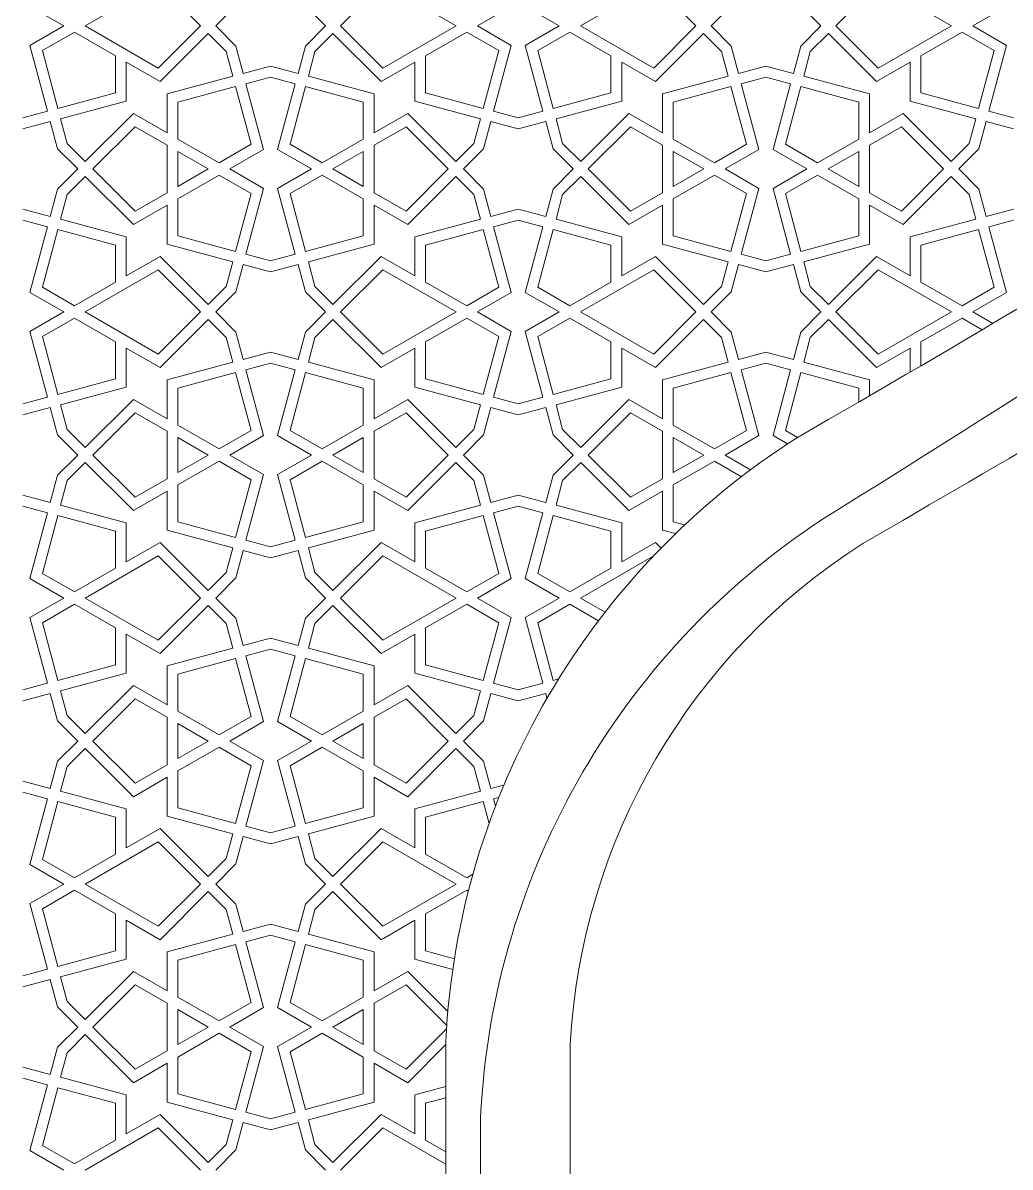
# Model space of a CAD drawing. Header units: metres. Extents: x 7064 to 15770, y 8440 to 11994.
# Drawn here: x 14537.6 to 14696.2, y 11085.3 to 11269.1 of the extents above; entities that cross this region are included whole.
import ezdxf

# ---------------------------------------------------------------- set-up
doc = ezdxf.new("R2010")
doc.units = ezdxf.units.M
doc.layers.add('GÖRÜNÜŞ 015-O4M', color=125, linetype='Continuous', lineweight=15)

msp = doc.modelspace()

# ---------------------------------------------------------------- linework, layer by layer
at = {"layer": 'GÖRÜNÜŞ 015-O4M', "color": 0}
for p, q in [((14559.374, 11275.409), (14547.617, 11268.621)), ((14566.162, 11268.621), (14559.374, 11275.409)), ((14588.648, 11268.621), (14595.436, 11275.409)), ((14595.436, 11275.409), (14607.193, 11268.621)), ((14638.95, 11275.409), (14627.193, 11268.621)), ((14645.737, 11268.621), (14638.95, 11275.409)), ((14668.224, 11268.621), (14675.012, 11275.409)), ((14675.012, 11275.409), (14686.769, 11268.621)), ((14538.752, 11271.754), (14544.177, 11268.621)), ((14571.819, 11271.846), (14568.594, 11268.621)), ((14582.991, 11271.846), (14586.216, 11268.621)), ((14616.059, 11271.754), (14610.633, 11268.621)), ((14618.327, 11271.754), (14623.753, 11268.621)), ((14651.395, 11271.846), (14648.17, 11268.621)), ((14662.567, 11271.846), (14665.792, 11268.621)), ((14695.634, 11271.754), (14690.209, 11268.621)), ((14538.752, 11265.489), (14544.177, 11268.621)), ((14559.374, 11261.834), (14547.617, 11268.621)), ((14566.162, 11268.621), (14559.374, 11261.834)), ((14571.819, 11265.396), (14568.594, 11268.621)), ((14582.991, 11265.396), (14586.216, 11268.621)), ((14588.648, 11268.621), (14595.436, 11261.834)), ((14595.436, 11261.834), (14607.193, 11268.621)), ((14616.059, 11265.489), (14610.633, 11268.621)), ((14618.327, 11265.489), (14623.753, 11268.621)), ((14638.95, 11261.834), (14627.193, 11268.621)), ((14645.737, 11268.621), (14638.95, 11261.834)), ((14651.395, 11265.396), (14648.17, 11268.621)), ((14662.567, 11265.396), (14665.792, 11268.621)), ((14668.224, 11268.621), (14675.012, 11261.834)), ((14675.012, 11261.834), (14686.769, 11268.621)), ((14695.634, 11265.489), (14690.209, 11268.621)), ((14540.755, 11264.659), (14545.897, 11267.628)), ((14552.511, 11263.81), (14545.897, 11267.628)), ((14567.378, 11267.405), (14559.657, 11259.684)), ((14570.277, 11264.506), (14567.378, 11267.405)), ((14584.533, 11264.506), (14587.432, 11267.405)), ((14587.432, 11267.405), (14595.153, 11259.684)), ((14602.299, 11263.81), (14608.913, 11267.628)), ((14614.056, 11264.659), (14608.913, 11267.628)), ((14620.33, 11264.659), (14625.473, 11267.628)), ((14632.087, 11263.81), (14625.473, 11267.628)), ((14646.954, 11267.405), (14639.233, 11259.684)), ((14649.853, 11264.506), (14646.954, 11267.405)), ((14664.109, 11264.506), (14667.008, 11267.405)), ((14667.008, 11267.405), (14674.729, 11259.684)), ((14681.875, 11263.81), (14688.489, 11267.628)), ((14693.631, 11264.659), (14688.489, 11267.628)), ((14541.578, 11254.942), (14538.752, 11265.489)), ((14571.819, 11265.396), (14573, 11260.991)), ((14582.991, 11265.396), (14581.811, 11260.991)), ((14613.233, 11254.942), (14616.059, 11265.489)), ((14621.153, 11254.942), (14618.327, 11265.489)), ((14651.395, 11265.396), (14652.575, 11260.991)), ((14662.567, 11265.396), (14661.386, 11260.991)), ((14692.808, 11254.942), (14695.634, 11265.489)), ((14543.239, 11255.387), (14540.755, 11264.659)), ((14552.511, 11257.871), (14552.511, 11263.81)), ((14570.277, 11264.506), (14571.338, 11260.546)), ((14584.533, 11264.506), (14583.472, 11260.546)), ((14602.299, 11257.871), (14602.299, 11263.81)), ((14611.571, 11255.387), (14614.056, 11264.659)), ((14622.815, 11255.387), (14620.33, 11264.659)), ((14632.087, 11257.871), (14632.087, 11263.81)), ((14649.853, 11264.506), (14650.914, 11260.546)), ((14664.109, 11264.506), (14663.048, 11260.546)), ((14681.875, 11257.871), (14681.875, 11263.81)), ((14691.147, 11255.387), (14693.631, 11264.659)), ((14559.657, 11259.684), (14554.231, 11262.817)), ((14554.231, 11256.552), (14554.231, 11262.817)), ((14577.405, 11262.171), (14573, 11260.991)), ((14577.405, 11262.171), (14581.811, 11260.991)), ((14595.153, 11259.684), (14600.579, 11262.817)), ((14600.579, 11256.552), (14600.579, 11262.817)), ((14639.233, 11259.684), (14633.807, 11262.817)), ((14633.807, 11256.552), (14633.807, 11262.817)), ((14656.981, 11262.171), (14652.575, 11260.991)), ((14656.981, 11262.171), (14661.386, 11260.991)), ((14674.729, 11259.684), (14680.155, 11262.817)), ((14680.155, 11256.552), (14680.155, 11262.817)), ((14571.338, 11260.546), (14560.791, 11257.72)), ((14577.405, 11260.391), (14573.445, 11259.33)), ((14573.445, 11259.33), (14576.271, 11248.782)), ((14577.405, 11260.391), (14581.365, 11259.33)), ((14581.365, 11259.33), (14578.539, 11248.782)), ((14583.472, 11260.546), (14594.019, 11257.72)), ((14650.914, 11260.546), (14640.367, 11257.72)), ((14656.981, 11260.391), (14653.02, 11259.33)), ((14653.02, 11259.33), (14655.847, 11248.782)), ((14656.981, 11260.391), (14660.941, 11259.33)), ((14660.941, 11259.33), (14658.115, 11248.782)), ((14663.048, 11260.546), (14673.595, 11257.72)), ((14543.239, 11255.387), (14552.511, 11257.871)), ((14560.791, 11257.72), (14560.791, 11251.455)), ((14571.783, 11258.884), (14562.511, 11256.4)), ((14571.783, 11258.884), (14574.268, 11249.612)), ((14583.027, 11258.884), (14580.542, 11249.612)), ((14583.027, 11258.884), (14592.299, 11256.4)), ((14594.019, 11257.72), (14594.019, 11251.455)), ((14611.571, 11255.387), (14602.299, 11257.871)), ((14622.815, 11255.387), (14632.087, 11257.871)), ((14640.367, 11257.72), (14640.367, 11251.455)), ((14651.359, 11258.884), (14642.087, 11256.4)), ((14651.359, 11258.884), (14653.844, 11249.612)), ((14662.602, 11258.884), (14660.118, 11249.612)), ((14662.602, 11258.884), (14671.875, 11256.4)), ((14673.595, 11257.72), (14673.595, 11251.455)), ((14691.147, 11255.387), (14681.875, 11257.871)), ((14543.684, 11253.725), (14554.231, 11256.552)), ((14562.511, 11256.4), (14562.511, 11250.461)), ((14592.299, 11256.4), (14592.299, 11250.461)), ((14611.126, 11253.725), (14600.579, 11256.552)), ((14623.26, 11253.725), (14633.807, 11256.552)), ((14642.087, 11256.4), (14642.087, 11250.461)), ((14671.875, 11256.4), (14671.875, 11250.461)), ((14690.702, 11253.725), (14680.155, 11256.552)), ((14537.617, 11253.881), (14541.578, 11254.942)), ((14547.644, 11246.866), (14555.365, 11254.587)), ((14555.365, 11254.587), (14560.791, 11251.455)), ((14599.445, 11254.587), (14594.019, 11251.455)), ((14607.166, 11246.866), (14599.445, 11254.587)), ((14617.193, 11253.881), (14613.233, 11254.942)), ((14617.193, 11253.881), (14621.153, 11254.942)), ((14627.22, 11246.866), (14634.941, 11254.587)), ((14634.941, 11254.587), (14640.367, 11251.455)), ((14679.02, 11254.587), (14673.595, 11251.455)), ((14686.741, 11246.866), (14679.02, 11254.587)), ((14696.769, 11253.881), (14692.808, 11254.942)), ((14537.617, 11252.1), (14542.023, 11253.28)), ((14543.203, 11248.875), (14542.023, 11253.28)), ((14544.745, 11249.765), (14543.684, 11253.725)), ((14548.861, 11245.65), (14555.648, 11252.438)), ((14555.648, 11252.438), (14560.791, 11249.468)), ((14599.162, 11252.438), (14594.019, 11249.468)), ((14605.95, 11245.65), (14599.162, 11252.438)), ((14610.065, 11249.765), (14611.126, 11253.725)), ((14611.607, 11248.875), (14612.788, 11253.28)), ((14617.193, 11252.1), (14612.788, 11253.28)), ((14617.193, 11252.1), (14621.598, 11253.28)), ((14622.779, 11248.875), (14621.598, 11253.28)), ((14624.321, 11249.765), (14623.26, 11253.725)), ((14628.436, 11245.65), (14635.224, 11252.438)), ((14635.224, 11252.438), (14640.367, 11249.468)), ((14678.737, 11252.438), (14673.595, 11249.468)), ((14685.525, 11245.65), (14678.737, 11252.438)), ((14689.641, 11249.765), (14690.702, 11253.725)), ((14691.183, 11248.875), (14692.363, 11253.28)), ((14696.769, 11252.1), (14692.363, 11253.28)), ((14562.511, 11250.461), (14569.125, 11246.643)), ((14592.299, 11250.461), (14585.685, 11246.643)), ((14642.087, 11250.461), (14648.701, 11246.643)), ((14671.875, 11250.461), (14665.261, 11246.643)), ((14543.203, 11248.875), (14546.428, 11245.65)), ((14544.745, 11249.765), (14547.644, 11246.866)), ((14560.791, 11241.831), (14560.791, 11249.468)), ((14562.511, 11248.475), (14567.405, 11245.65)), ((14562.511, 11242.824), (14562.511, 11248.475)), ((14569.125, 11246.643), (14574.268, 11249.612)), ((14570.845, 11245.65), (14576.271, 11248.782)), ((14583.965, 11245.65), (14578.539, 11248.782)), ((14585.685, 11246.643), (14580.542, 11249.612)), ((14592.299, 11248.475), (14587.405, 11245.65)), ((14592.299, 11242.824), (14592.299, 11248.475)), ((14594.019, 11241.831), (14594.019, 11249.468)), ((14610.065, 11249.765), (14607.166, 11246.866)), ((14611.607, 11248.875), (14608.382, 11245.65)), ((14622.779, 11248.875), (14626.004, 11245.65)), ((14624.321, 11249.765), (14627.22, 11246.866)), ((14640.367, 11241.831), (14640.367, 11249.468)), ((14642.087, 11248.475), (14646.981, 11245.65)), ((14642.087, 11242.824), (14642.087, 11248.475)), ((14648.701, 11246.643), (14653.844, 11249.612)), ((14650.421, 11245.65), (14655.847, 11248.782)), ((14663.541, 11245.65), (14658.115, 11248.782)), ((14665.261, 11246.643), (14660.118, 11249.612)), ((14671.875, 11248.475), (14666.981, 11245.65)), ((14671.875, 11242.824), (14671.875, 11248.475)), ((14673.595, 11241.831), (14673.595, 11249.468)), ((14689.641, 11249.765), (14686.741, 11246.866)), ((14691.183, 11248.875), (14687.958, 11245.65)), ((14543.203, 11242.425), (14546.428, 11245.65)), ((14548.861, 11245.65), (14555.648, 11238.862)), ((14562.511, 11242.824), (14567.405, 11245.65)), ((14562.511, 11240.838), (14569.125, 11244.657)), ((14569.125, 11244.657), (14574.268, 11241.688)), ((14570.845, 11245.65), (14576.271, 11242.517)), ((14583.965, 11245.65), (14578.539, 11242.517)), ((14585.685, 11244.657), (14580.542, 11241.688)), ((14592.299, 11240.838), (14585.685, 11244.657)), ((14592.299, 11242.824), (14587.405, 11245.65)), ((14605.95, 11245.65), (14599.162, 11238.862)), ((14611.607, 11242.425), (14608.382, 11245.65)), ((14622.779, 11242.425), (14626.004, 11245.65)), ((14628.436, 11245.65), (14635.224, 11238.862)), ((14642.087, 11242.824), (14646.981, 11245.65)), ((14642.087, 11240.838), (14648.701, 11244.657)), ((14648.701, 11244.657), (14653.844, 11241.688)), ((14650.421, 11245.65), (14655.847, 11242.517)), ((14663.541, 11245.65), (14658.115, 11242.517)), ((14665.261, 11244.657), (14660.118, 11241.688)), ((14671.875, 11240.838), (14665.261, 11244.657)), ((14671.875, 11242.824), (14666.981, 11245.65)), ((14685.525, 11245.65), (14678.737, 11238.862)), ((14691.183, 11242.425), (14687.958, 11245.65)), ((14544.745, 11241.535), (14547.644, 11244.434)), ((14547.644, 11244.434), (14555.365, 11236.713)), ((14607.166, 11244.434), (14599.445, 11236.713)), ((14610.065, 11241.535), (14607.166, 11244.434)), ((14624.321, 11241.535), (14627.22, 11244.434)), ((14627.22, 11244.434), (14634.941, 11236.713)), ((14686.741, 11244.434), (14679.02, 11236.713)), ((14689.641, 11241.535), (14686.741, 11244.434)), ((14543.203, 11242.425), (14542.023, 11238.019)), ((14544.745, 11241.535), (14543.684, 11237.574)), ((14555.648, 11238.862), (14560.791, 11241.831)), ((14571.783, 11232.415), (14574.268, 11241.688)), ((14573.445, 11231.97), (14576.271, 11242.517)), ((14581.365, 11231.97), (14578.539, 11242.517)), ((14583.027, 11232.415), (14580.542, 11241.688)), ((14599.162, 11238.862), (14594.019, 11241.831)), ((14610.065, 11241.535), (14611.126, 11237.574)), ((14611.607, 11242.425), (14612.788, 11238.019)), ((14622.779, 11242.425), (14621.598, 11238.019)), ((14624.321, 11241.535), (14623.26, 11237.574)), ((14635.224, 11238.862), (14640.367, 11241.831)), ((14651.359, 11232.415), (14653.844, 11241.688)), ((14653.02, 11231.97), (14655.847, 11242.517)), ((14660.941, 11231.97), (14658.115, 11242.517)), ((14662.602, 11232.415), (14660.118, 11241.688)), ((14678.737, 11238.862), (14673.595, 11241.831)), ((14689.641, 11241.535), (14690.702, 11237.574)), ((14691.183, 11242.425), (14692.363, 11238.019)), ((14537.617, 11239.2), (14542.023, 11238.019)), ((14555.365, 11236.713), (14560.791, 11239.845)), ((14560.791, 11233.58), (14560.791, 11239.845)), ((14562.511, 11234.9), (14562.511, 11240.838)), ((14592.299, 11234.9), (14592.299, 11240.838)), ((14594.019, 11233.58), (14594.019, 11239.845)), ((14599.445, 11236.713), (14594.019, 11239.845)), ((14617.193, 11239.2), (14612.788, 11238.019)), ((14617.193, 11239.2), (14621.598, 11238.019)), ((14634.941, 11236.713), (14640.367, 11239.845)), ((14640.367, 11233.58), (14640.367, 11239.845)), ((14642.087, 11234.9), (14642.087, 11240.838)), ((14671.875, 11234.9), (14671.875, 11240.838)), ((14673.595, 11233.58), (14673.595, 11239.845)), ((14679.02, 11236.713), (14673.595, 11239.845)), ((14696.769, 11239.2), (14692.363, 11238.019)), ((14537.617, 11237.419), (14541.578, 11236.358)), ((14543.684, 11237.574), (14554.231, 11234.748)), ((14611.126, 11237.574), (14600.579, 11234.748)), ((14617.193, 11237.419), (14613.233, 11236.358)), ((14617.193, 11237.419), (14621.153, 11236.358)), ((14623.26, 11237.574), (14633.807, 11234.748)), ((14690.702, 11237.574), (14680.155, 11234.748)), ((14696.769, 11237.419), (14692.808, 11236.358)), ((14541.578, 11236.358), (14538.752, 11225.811)), ((14543.239, 11235.913), (14540.755, 11226.641)), ((14543.239, 11235.913), (14552.511, 11233.428)), ((14611.571, 11235.913), (14602.299, 11233.428)), ((14611.571, 11235.913), (14614.056, 11226.641)), ((14613.233, 11236.358), (14616.059, 11225.811)), ((14621.153, 11236.358), (14618.327, 11225.811)), ((14622.815, 11235.913), (14620.33, 11226.641)), ((14622.815, 11235.913), (14632.087, 11233.428)), ((14691.147, 11235.913), (14681.875, 11233.428)), ((14691.147, 11235.913), (14693.631, 11226.641)), ((14692.808, 11236.358), (14695.634, 11225.811)), ((14554.231, 11234.748), (14554.231, 11228.483)), ((14571.338, 11230.754), (14560.791, 11233.58)), ((14571.783, 11232.415), (14562.511, 11234.9)), ((14583.027, 11232.415), (14592.299, 11234.9)), ((14583.472, 11230.754), (14594.019, 11233.58)), ((14600.579, 11234.748), (14600.579, 11228.483)), ((14633.807, 11234.748), (14633.807, 11228.483)), ((14650.914, 11230.754), (14640.367, 11233.58)), ((14651.359, 11232.415), (14642.087, 11234.9)), ((14662.602, 11232.415), (14671.875, 11234.9)), ((14663.048, 11230.754), (14673.595, 11233.58)), ((14680.155, 11234.748), (14680.155, 11228.483)), ((14552.511, 11233.428), (14552.511, 11227.49)), ((14577.405, 11230.909), (14573.445, 11231.97)), ((14577.405, 11230.909), (14581.365, 11231.97)), ((14602.299, 11233.428), (14602.299, 11227.49)), ((14632.087, 11233.428), (14632.087, 11227.49)), ((14656.981, 11230.909), (14653.02, 11231.97)), ((14656.981, 11230.909), (14660.941, 11231.97)), ((14681.875, 11233.428), (14681.875, 11227.49)), ((14559.657, 11231.616), (14554.231, 11228.483)), ((14567.378, 11223.895), (14559.657, 11231.616)), ((14570.277, 11226.794), (14571.338, 11230.754)), ((14571.819, 11225.903), (14573, 11230.309)), ((14577.405, 11229.128), (14573, 11230.309)), ((14577.405, 11229.128), (14581.811, 11230.309)), ((14582.991, 11225.903), (14581.811, 11230.309)), ((14584.533, 11226.794), (14583.472, 11230.754)), ((14587.432, 11223.895), (14595.153, 11231.616)), ((14595.153, 11231.616), (14600.579, 11228.483)), ((14639.233, 11231.616), (14633.807, 11228.483)), ((14646.954, 11223.895), (14639.233, 11231.616)), ((14649.853, 11226.794), (14650.914, 11230.754)), ((14651.395, 11225.903), (14652.575, 11230.309)), ((14656.981, 11229.128), (14652.575, 11230.309)), ((14656.981, 11229.128), (14661.386, 11230.309)), ((14662.567, 11225.903), (14661.386, 11230.309)), ((14664.109, 11226.794), (14663.048, 11230.754)), ((14667.008, 11223.895), (14674.729, 11231.616)), ((14674.729, 11231.616), (14680.155, 11228.483)), ((14559.374, 11229.466), (14547.617, 11222.678)), ((14566.162, 11222.678), (14559.374, 11229.466)), ((14588.648, 11222.678), (14595.436, 11229.466)), ((14595.436, 11229.466), (14607.193, 11222.678)), ((14638.95, 11229.466), (14627.193, 11222.678)), ((14645.737, 11222.678), (14638.95, 11229.466)), ((14668.224, 11222.678), (14675.012, 11229.466)), ((14675.012, 11229.466), (14686.769, 11222.678)), ((14540.755, 11226.641), (14545.897, 11223.671)), ((14552.511, 11227.49), (14545.897, 11223.671)), ((14570.277, 11226.794), (14567.378, 11223.895)), ((14584.533, 11226.794), (14587.432, 11223.895)), ((14602.299, 11227.49), (14608.913, 11223.671)), ((14614.056, 11226.641), (14608.913, 11223.671)), ((14620.33, 11226.641), (14625.473, 11223.671)), ((14632.087, 11227.49), (14625.473, 11223.671)), ((14649.853, 11226.794), (14646.954, 11223.895)), ((14664.109, 11226.794), (14667.008, 11223.895)), ((14681.875, 11227.49), (14688.489, 11223.671)), ((14693.631, 11226.641), (14688.489, 11223.671)), ((14538.752, 11225.811), (14544.177, 11222.678)), ((14571.819, 11225.903), (14568.594, 11222.678)), ((14582.991, 11225.903), (14586.216, 11222.678)), ((14616.059, 11225.811), (14610.633, 11222.678)), ((14618.327, 11225.811), (14623.753, 11222.678)), ((14651.395, 11225.903), (14648.17, 11222.678)), ((14662.567, 11225.903), (14665.792, 11222.678)), ((14695.634, 11225.811), (14690.209, 11222.678)), ((14538.752, 11219.546), (14544.177, 11222.678)), ((14559.374, 11215.891), (14547.617, 11222.678)), ((14566.162, 11222.678), (14559.374, 11215.891)), ((14571.819, 11219.453), (14568.594, 11222.678)), ((14582.991, 11219.453), (14586.216, 11222.678)), ((14588.648, 11222.678), (14595.436, 11215.891)), ((14595.436, 11215.891), (14607.193, 11222.678)), ((14616.059, 11219.546), (14610.633, 11222.678)), ((14618.327, 11219.546), (14623.753, 11222.678)), ((14638.95, 11215.891), (14627.193, 11222.678)), ((14645.737, 11222.678), (14638.95, 11215.891)), ((14651.395, 11219.453), (14648.17, 11222.678)), ((14662.567, 11219.453), (14665.792, 11222.678)), ((14668.224, 11222.678), (14675.012, 11215.891)), ((14675.012, 11215.891), (14686.769, 11222.678)), ((14693.412, 11220.829), (14690.209, 11222.678)), ((14540.755, 11218.716), (14545.897, 11221.685)), ((14552.511, 11217.867), (14545.897, 11221.685)), ((14567.378, 11221.462), (14559.657, 11213.741)), ((14570.277, 11218.563), (14567.378, 11221.462)), ((14584.533, 11218.563), (14587.432, 11221.462)), ((14587.432, 11221.462), (14595.153, 11213.741)), ((14602.299, 11217.867), (14608.913, 11221.685)), ((14614.056, 11218.716), (14608.913, 11221.685)), ((14620.33, 11218.716), (14625.473, 11221.685)), ((14632.087, 11217.867), (14625.473, 11221.685)), ((14646.954, 11221.462), (14639.233, 11213.741)), ((14649.853, 11218.563), (14646.954, 11221.462)), ((14664.109, 11218.563), (14667.008, 11221.462)), ((14667.008, 11221.462), (14674.729, 11213.741)), ((14681.875, 11217.867), (14688.489, 11221.685)), ((14691.711, 11219.825), (14688.489, 11221.685)), ((14541.578, 11208.999), (14538.752, 11219.546)), ((14571.819, 11219.453), (14573, 11215.048)), ((14582.991, 11219.453), (14581.811, 11215.048)), ((14613.233, 11208.999), (14616.059, 11219.546)), ((14621.153, 11208.999), (14618.327, 11219.546)), ((14651.395, 11219.453), (14652.575, 11215.048)), ((14662.567, 11219.453), (14661.386, 11215.048)), ((14543.239, 11209.444), (14540.755, 11218.716)), ((14552.511, 11211.928), (14552.511, 11217.867)), ((14570.277, 11218.563), (14571.338, 11214.603)), ((14584.533, 11218.563), (14583.472, 11214.603)), ((14602.299, 11211.928), (14602.299, 11217.867)), ((14611.571, 11209.444), (14614.056, 11218.716)), ((14622.815, 11209.444), (14620.33, 11218.716)), ((14632.087, 11211.928), (14632.087, 11217.867)), ((14649.853, 11218.563), (14650.914, 11214.603)), ((14664.109, 11218.563), (14663.048, 11214.603)), ((14681.875, 11214.046), (14681.875, 11217.867)), ((14559.657, 11213.741), (14554.231, 11216.874)), ((14554.231, 11210.609), (14554.231, 11216.874)), ((14577.405, 11216.228), (14573, 11215.048)), ((14577.405, 11216.228), (14581.811, 11215.048)), ((14595.153, 11213.741), (14600.579, 11216.874)), ((14600.579, 11210.609), (14600.579, 11216.874)), ((14639.233, 11213.741), (14633.807, 11216.874)), ((14633.807, 11210.609), (14633.807, 11216.874)), ((14656.981, 11216.228), (14652.575, 11215.048)), ((14656.981, 11216.228), (14661.386, 11215.048)), ((14674.729, 11213.741), (14680.155, 11216.874)), ((14680.155, 11213.04), (14680.155, 11216.874)), ((14571.338, 11214.603), (14560.791, 11211.777)), ((14577.405, 11214.448), (14573.445, 11213.387)), ((14573.445, 11213.387), (14576.271, 11202.839)), ((14577.405, 11214.448), (14581.365, 11213.387)), ((14581.365, 11213.387), (14578.539, 11202.839)), ((14583.472, 11214.603), (14594.019, 11211.777)), ((14650.914, 11214.603), (14640.367, 11211.777)), ((14656.981, 11214.448), (14653.02, 11213.387)), ((14653.02, 11213.387), (14655.847, 11202.839)), ((14656.981, 11214.448), (14660.941, 11213.387)), ((14660.941, 11213.387), (14658.115, 11202.839)), ((14663.048, 11214.603), (14673.595, 11211.777)), ((14543.239, 11209.444), (14552.511, 11211.928)), ((14560.791, 11211.777), (14560.791, 11205.512)), ((14571.783, 11212.941), (14562.511, 11210.457)), ((14571.783, 11212.941), (14574.268, 11203.669)), ((14583.027, 11212.941), (14580.542, 11203.669)), ((14583.027, 11212.941), (14592.299, 11210.457)), ((14594.019, 11211.777), (14594.019, 11205.512)), ((14611.571, 11209.444), (14602.299, 11211.928)), ((14622.815, 11209.444), (14632.087, 11211.928)), ((14640.367, 11211.777), (14640.367, 11205.512)), ((14651.359, 11212.941), (14642.087, 11210.457)), ((14651.359, 11212.941), (14653.844, 11203.669)), ((14662.602, 11212.941), (14660.118, 11203.669)), ((14662.602, 11212.941), (14671.875, 11210.457)), ((14673.595, 11211.777), (14673.595, 11209.215)), ((14543.684, 11207.782), (14554.231, 11210.609)), ((14562.511, 11210.457), (14562.511, 11204.519)), ((14592.299, 11210.457), (14592.299, 11204.519)), ((14611.126, 11207.782), (14600.579, 11210.609)), ((14623.26, 11207.782), (14633.807, 11210.609)), ((14642.087, 11210.457), (14642.087, 11204.519)), ((14671.875, 11210.457), (14671.875, 11208.216)), ((14537.617, 11207.938), (14541.578, 11208.999)), ((14547.644, 11200.923), (14555.365, 11208.644)), ((14555.365, 11208.644), (14560.791, 11205.512)), ((14599.445, 11208.644), (14594.019, 11205.512)), ((14607.166, 11200.923), (14599.445, 11208.644)), ((14617.193, 11207.938), (14613.233, 11208.999)), ((14617.193, 11207.938), (14621.153, 11208.999)), ((14627.22, 11200.923), (14634.941, 11208.644)), ((14634.941, 11208.644), (14640.367, 11205.512)), ((14537.617, 11206.157), (14542.023, 11207.337)), ((14543.203, 11202.932), (14542.023, 11207.337)), ((14544.745, 11203.822), (14543.684, 11207.782)), ((14548.861, 11199.707), (14555.648, 11206.495)), ((14555.648, 11206.495), (14560.791, 11203.525)), ((14599.162, 11206.495), (14594.019, 11203.525)), ((14605.95, 11199.707), (14599.162, 11206.495)), ((14610.065, 11203.822), (14611.126, 11207.782)), ((14611.607, 11202.932), (14612.788, 11207.337)), ((14617.193, 11206.157), (14612.788, 11207.337)), ((14617.193, 11206.157), (14621.598, 11207.337)), ((14622.779, 11202.932), (14621.598, 11207.337)), ((14624.321, 11203.822), (14623.26, 11207.782)), ((14628.436, 11199.707), (14635.224, 11206.495)), ((14635.224, 11206.495), (14640.367, 11203.525)), ((14562.511, 11204.519), (14569.125, 11200.7)), ((14592.299, 11204.519), (14585.685, 11200.7)), ((14642.087, 11204.519), (14648.701, 11200.7)), ((14543.203, 11202.932), (14546.428, 11199.707)), ((14544.745, 11203.822), (14547.644, 11200.923)), ((14560.791, 11195.888), (14560.791, 11203.525)), ((14562.511, 11202.532), (14567.405, 11199.707)), ((14562.511, 11196.881), (14562.511, 11202.532)), ((14569.125, 11200.7), (14574.268, 11203.669)), ((14570.845, 11199.707), (14576.271, 11202.839)), ((14583.965, 11199.707), (14578.539, 11202.839)), ((14585.685, 11200.7), (14580.542, 11203.669)), ((14592.299, 11202.532), (14587.405, 11199.707)), ((14592.299, 11196.881), (14592.299, 11202.532)), ((14594.019, 11195.888), (14594.019, 11203.525)), ((14610.065, 11203.822), (14607.166, 11200.923)), ((14611.607, 11202.932), (14608.382, 11199.707)), ((14622.779, 11202.932), (14626.004, 11199.707)), ((14624.321, 11203.822), (14627.22, 11200.923)), ((14640.367, 11195.888), (14640.367, 11203.525)), ((14642.087, 11202.532), (14646.981, 11199.707)), ((14642.087, 11196.881), (14642.087, 11202.532)), ((14648.701, 11200.7), (14653.844, 11203.669)), ((14650.421, 11199.707), (14655.847, 11202.839)), ((14660.448, 11201.492), (14658.115, 11202.839)), ((14662.073, 11202.54), (14660.118, 11203.669)), ((14543.203, 11196.482), (14546.428, 11199.707)), ((14548.861, 11199.707), (14555.648, 11192.919)), ((14562.511, 11196.881), (14567.405, 11199.707)), ((14562.511, 11194.895), (14569.125, 11198.714)), ((14569.125, 11198.714), (14574.268, 11195.745)), ((14570.845, 11199.707), (14576.271, 11196.574)), ((14583.965, 11199.707), (14578.539, 11196.574)), ((14585.685, 11198.714), (14580.542, 11195.745)), ((14592.299, 11194.895), (14585.685, 11198.714)), ((14592.299, 11196.881), (14587.405, 11199.707)), ((14605.95, 11199.707), (14599.162, 11192.919)), ((14611.607, 11196.482), (14608.382, 11199.707)), ((14622.779, 11196.482), (14626.004, 11199.707)), ((14628.436, 11199.707), (14635.224, 11192.919)), ((14642.087, 11196.881), (14646.981, 11199.707)), ((14642.087, 11194.895), (14648.701, 11198.714)), ((14648.701, 11198.714), (14653.027, 11196.216)), ((14650.421, 11199.707), (14654.516, 11197.343)), ((14544.745, 11195.592), (14547.644, 11198.491)), ((14547.644, 11198.491), (14555.365, 11190.77)), ((14607.166, 11198.491), (14599.445, 11190.77)), ((14610.065, 11195.592), (14607.166, 11198.491)), ((14624.321, 11195.592), (14627.22, 11198.491)), ((14627.22, 11198.491), (14634.941, 11190.77)), ((14543.203, 11196.482), (14542.023, 11192.076)), ((14544.745, 11195.592), (14543.684, 11191.631)), ((14555.648, 11192.919), (14560.791, 11195.888)), ((14571.783, 11186.472), (14574.268, 11195.745)), ((14573.445, 11186.027), (14576.271, 11196.574)), ((14581.365, 11186.027), (14578.539, 11196.574)), ((14583.027, 11186.472), (14580.542, 11195.745)), ((14599.162, 11192.919), (14594.019, 11195.888)), ((14610.065, 11195.592), (14611.126, 11191.631)), ((14611.607, 11196.482), (14612.788, 11192.076)), ((14622.779, 11196.482), (14621.598, 11192.076)), ((14624.321, 11195.592), (14623.26, 11191.631)), ((14635.224, 11192.919), (14640.367, 11195.888)), ((14537.617, 11193.257), (14542.023, 11192.076)), ((14555.365, 11190.77), (14560.791, 11193.902)), ((14560.791, 11187.637), (14560.791, 11193.902)), ((14562.511, 11188.957), (14562.511, 11194.895)), ((14592.299, 11188.957), (14592.299, 11194.895)), ((14594.019, 11187.637), (14594.019, 11193.902)), ((14599.445, 11190.77), (14594.019, 11193.902)), ((14617.193, 11193.257), (14612.788, 11192.076)), ((14617.193, 11193.257), (14621.598, 11192.076)), ((14634.941, 11190.77), (14640.367, 11193.902)), ((14640.367, 11187.637), (14640.367, 11193.902)), ((14642.087, 11188.957), (14642.087, 11194.895)), ((14537.617, 11191.476), (14541.578, 11190.415)), ((14543.684, 11191.631), (14554.231, 11188.805)), ((14611.126, 11191.631), (14600.579, 11188.805)), ((14617.193, 11191.476), (14613.233, 11190.415)), ((14617.193, 11191.476), (14621.153, 11190.415)), ((14623.26, 11191.631), (14633.807, 11188.805)), ((14541.578, 11190.415), (14538.752, 11179.868)), ((14543.239, 11189.97), (14540.755, 11180.698)), ((14543.239, 11189.97), (14552.511, 11187.485)), ((14611.571, 11189.97), (14602.299, 11187.485)), ((14611.571, 11189.97), (14614.056, 11180.698)), ((14613.233, 11190.415), (14616.059, 11179.868)), ((14621.153, 11190.415), (14618.327, 11179.868)), ((14622.815, 11189.97), (14620.33, 11180.698)), ((14622.815, 11189.97), (14632.087, 11187.485)), ((14554.231, 11188.805), (14554.231, 11182.54)), ((14571.338, 11184.811), (14560.791, 11187.637)), ((14571.783, 11186.472), (14562.511, 11188.957)), ((14583.027, 11186.472), (14592.299, 11188.957)), ((14583.472, 11184.811), (14594.019, 11187.637)), ((14600.579, 11188.805), (14600.579, 11182.54)), ((14633.807, 11188.805), (14633.807, 11182.54)), ((14642.454, 11187.078), (14640.367, 11187.637)), ((14643.911, 11188.468), (14642.087, 11188.957)), ((14552.511, 11187.485), (14552.511, 11181.547)), ((14577.405, 11184.966), (14573.445, 11186.027)), ((14577.405, 11184.966), (14581.365, 11186.027)), ((14602.299, 11187.485), (14602.299, 11181.547)), ((14632.087, 11187.485), (14632.087, 11181.547)), ((14559.657, 11185.673), (14554.231, 11182.54)), ((14567.378, 11177.952), (14559.657, 11185.673)), ((14570.277, 11180.851), (14571.338, 11184.811)), ((14571.819, 11179.96), (14573, 11184.366)), ((14577.405, 11183.185), (14573, 11184.366)), ((14577.405, 11183.185), (14581.811, 11184.366)), ((14582.991, 11179.96), (14581.811, 11184.366)), ((14584.533, 11180.851), (14583.472, 11184.811)), ((14587.432, 11177.952), (14595.153, 11185.673)), ((14595.153, 11185.673), (14600.579, 11182.54)), ((14639.233, 11185.673), (14633.807, 11182.54)), ((14640.136, 11184.769), (14639.233, 11185.673)), ((14559.374, 11183.523), (14547.617, 11176.735)), ((14566.162, 11176.735), (14559.374, 11183.523)), ((14588.648, 11176.735), (14595.436, 11183.523)), ((14595.436, 11183.523), (14607.193, 11176.735)), ((14638.95, 11183.523), (14627.193, 11176.735)), ((14540.755, 11180.698), (14545.897, 11177.728)), ((14552.511, 11181.547), (14545.897, 11177.728)), ((14570.277, 11180.851), (14567.378, 11177.952)), ((14584.533, 11180.851), (14587.432, 11177.952)), ((14602.299, 11181.547), (14608.913, 11177.728)), ((14614.056, 11180.698), (14608.913, 11177.728)), ((14620.33, 11180.698), (14625.473, 11177.728)), ((14632.087, 11181.547), (14625.473, 11177.728)), ((14538.752, 11179.868), (14544.177, 11176.735)), ((14571.819, 11179.96), (14568.594, 11176.735)), ((14582.991, 11179.96), (14586.216, 11176.735)), ((14616.059, 11179.868), (14610.633, 11176.735)), ((14618.327, 11179.868), (14623.753, 11176.735)), ((14538.752, 11173.603), (14544.177, 11176.735)), ((14559.374, 11169.948), (14547.617, 11176.735)), ((14566.162, 11176.735), (14559.374, 11169.948)), ((14571.819, 11173.51), (14568.594, 11176.735)), ((14582.991, 11173.51), (14586.216, 11176.735)), ((14588.648, 11176.735), (14595.436, 11169.948)), ((14595.436, 11169.948), (14607.193, 11176.735)), ((14616.059, 11173.603), (14610.633, 11176.735)), ((14618.327, 11173.603), (14623.753, 11176.735)), ((14631.135, 11174.459), (14627.193, 11176.735)), ((14540.755, 11172.773), (14545.897, 11175.742)), ((14552.511, 11171.924), (14545.897, 11175.742)), ((14567.378, 11175.519), (14559.657, 11167.798)), ((14570.277, 11172.62), (14567.378, 11175.519)), ((14584.533, 11172.62), (14587.432, 11175.519)), ((14587.432, 11175.519), (14595.153, 11167.798)), ((14602.299, 11171.924), (14608.913, 11175.742)), ((14614.056, 11172.773), (14608.913, 11175.742)), ((14620.33, 11172.773), (14625.473, 11175.742)), ((14630.079, 11173.083), (14625.473, 11175.742)), ((14541.578, 11163.056), (14538.752, 11173.603)), ((14571.819, 11173.51), (14573, 11169.105)), ((14582.991, 11173.51), (14581.811, 11169.105)), ((14613.233, 11163.056), (14616.059, 11173.603)), ((14621.153, 11163.056), (14618.327, 11173.603)), ((14543.239, 11163.501), (14540.755, 11172.773)), ((14552.511, 11165.985), (14552.511, 11171.924)), ((14570.277, 11172.62), (14571.338, 11168.66)), ((14584.533, 11172.62), (14583.472, 11168.66)), ((14602.299, 11165.985), (14602.299, 11171.924)), ((14611.571, 11163.501), (14614.056, 11172.773)), ((14622.815, 11163.501), (14620.33, 11172.773)), ((14559.657, 11167.798), (14554.231, 11170.931)), ((14554.231, 11164.666), (14554.231, 11170.931)), ((14577.405, 11170.285), (14573, 11169.105)), ((14577.405, 11170.285), (14581.811, 11169.105)), ((14595.153, 11167.798), (14600.579, 11170.931)), ((14600.579, 11164.666), (14600.579, 11170.931)), ((14571.338, 11168.66), (14560.791, 11165.834)), ((14577.405, 11168.505), (14573.445, 11167.444)), ((14573.445, 11167.444), (14576.271, 11156.896)), ((14577.405, 11168.505), (14581.365, 11167.444)), ((14581.365, 11167.444), (14578.539, 11156.896)), ((14583.472, 11168.66), (14594.019, 11165.834)), ((14543.239, 11163.501), (14552.511, 11165.985)), ((14560.791, 11165.834), (14560.791, 11159.569)), ((14571.783, 11166.998), (14562.511, 11164.514)), ((14571.783, 11166.998), (14574.268, 11157.726)), ((14583.027, 11166.998), (14580.542, 11157.726)), ((14583.027, 11166.998), (14592.299, 11164.514)), ((14594.019, 11165.834), (14594.019, 11159.569)), ((14611.571, 11163.501), (14602.299, 11165.985)), ((14543.684, 11161.839), (14554.231, 11164.666)), ((14562.511, 11164.514), (14562.511, 11158.576)), ((14592.299, 11164.514), (14592.299, 11158.576)), ((14611.126, 11161.839), (14600.579, 11164.666)), ((14622.815, 11163.501), (14623.668, 11163.73)), ((14537.617, 11161.995), (14541.578, 11163.056)), ((14547.644, 11154.98), (14555.365, 11162.701)), ((14555.365, 11162.701), (14560.791, 11159.569)), ((14599.445, 11162.701), (14594.019, 11159.569)), ((14607.166, 11154.98), (14599.445, 11162.701)), ((14617.193, 11161.995), (14613.233, 11163.056)), ((14617.193, 11161.995), (14621.153, 11163.056)), ((14537.617, 11160.214), (14542.023, 11161.394)), ((14543.203, 11156.989), (14542.023, 11161.394)), ((14544.745, 11157.879), (14543.684, 11161.839)), ((14548.861, 11153.764), (14555.648, 11160.552)), ((14555.648, 11160.552), (14560.791, 11157.582)), ((14599.162, 11160.552), (14594.019, 11157.582)), ((14605.95, 11153.764), (14599.162, 11160.552)), ((14610.065, 11157.879), (14611.126, 11161.839)), ((14611.607, 11156.989), (14612.788, 11161.394)), ((14617.193, 11160.214), (14612.788, 11161.394)), ((14617.193, 11160.214), (14621.598, 11161.394)), ((14621.806, 11160.62), (14621.598, 11161.394)), ((14562.511, 11158.576), (14569.125, 11154.757)), ((14592.299, 11158.576), (14585.685, 11154.757)), ((14543.203, 11156.989), (14546.428, 11153.764)), ((14544.745, 11157.879), (14547.644, 11154.98)), ((14560.791, 11149.945), (14560.791, 11157.582)), ((14562.511, 11156.589), (14567.405, 11153.764)), ((14562.511, 11150.938), (14562.511, 11156.589)), ((14569.125, 11154.757), (14574.268, 11157.726)), ((14570.845, 11153.764), (14576.271, 11156.896)), ((14583.965, 11153.764), (14578.539, 11156.896)), ((14585.685, 11154.757), (14580.542, 11157.726)), ((14592.299, 11156.589), (14587.405, 11153.764)), ((14592.299, 11150.938), (14592.299, 11156.589)), ((14594.019, 11149.945), (14594.019, 11157.582)), ((14610.065, 11157.879), (14607.166, 11154.98)), ((14611.607, 11156.989), (14608.382, 11153.764)), ((14543.203, 11150.539), (14546.428, 11153.764)), ((14548.861, 11153.764), (14555.648, 11146.976)), ((14562.511, 11150.938), (14567.405, 11153.764)), ((14562.511, 11148.952), (14569.125, 11152.771)), ((14569.125, 11152.771), (14574.268, 11149.802)), ((14570.845, 11153.764), (14576.271, 11150.631)), ((14583.965, 11153.764), (14578.539, 11150.631)), ((14585.685, 11152.771), (14580.542, 11149.802)), ((14592.299, 11148.952), (14585.685, 11152.771)), ((14592.299, 11150.938), (14587.405, 11153.764)), ((14605.95, 11153.764), (14599.162, 11146.976)), ((14611.607, 11150.539), (14608.382, 11153.764)), ((14544.745, 11149.649), (14547.644, 11152.548)), ((14547.644, 11152.548), (14555.365, 11144.827)), ((14607.166, 11152.548), (14599.445, 11144.827)), ((14610.065, 11149.649), (14607.166, 11152.548)), ((14543.203, 11150.539), (14542.023, 11146.133)), ((14544.745, 11149.649), (14543.684, 11145.688)), ((14555.648, 11146.976), (14560.791, 11149.945)), ((14571.783, 11140.529), (14574.268, 11149.802)), ((14573.445, 11140.084), (14576.271, 11150.631)), ((14581.365, 11140.084), (14578.539, 11150.631)), ((14583.027, 11140.529), (14580.542, 11149.802)), ((14599.162, 11146.976), (14594.019, 11149.945)), ((14610.065, 11149.649), (14611.126, 11145.688)), ((14611.607, 11150.539), (14612.788, 11146.133)), ((14537.617, 11147.314), (14542.023, 11146.133)), ((14555.365, 11144.827), (14560.791, 11147.959)), ((14560.791, 11141.694), (14560.791, 11147.959)), ((14562.511, 11143.014), (14562.511, 11148.952)), ((14592.299, 11143.014), (14592.299, 11148.952)), ((14594.019, 11141.694), (14594.019, 11147.959)), ((14599.445, 11144.827), (14594.019, 11147.959)), ((14537.617, 11145.533), (14541.578, 11144.472)), ((14543.684, 11145.688), (14554.231, 11142.862)), ((14611.126, 11145.688), (14600.579, 11142.862)), ((14614.894, 11146.698), (14612.788, 11146.133)), ((14541.578, 11144.472), (14538.752, 11133.925)), ((14543.239, 11144.027), (14540.755, 11134.755)), ((14543.239, 11144.027), (14552.511, 11141.542)), ((14611.571, 11144.027), (14602.299, 11141.542)), ((14611.571, 11144.027), (14612.506, 11140.54)), ((14614.076, 11144.698), (14613.233, 11144.472)), ((14613.233, 11144.472), (14613.539, 11143.328)), ((14554.231, 11142.862), (14554.231, 11136.597)), ((14571.338, 11138.868), (14560.791, 11141.694)), ((14571.783, 11140.529), (14562.511, 11143.014)), ((14583.027, 11140.529), (14592.299, 11143.014)), ((14583.472, 11138.868), (14594.019, 11141.694)), ((14600.579, 11142.862), (14600.579, 11136.597)), ((14552.511, 11141.542), (14552.511, 11135.604)), ((14577.405, 11139.023), (14573.445, 11140.084)), ((14577.405, 11139.023), (14581.365, 11140.084)), ((14602.299, 11141.542), (14602.299, 11135.604)), ((14559.657, 11139.73), (14554.231, 11136.597)), ((14567.378, 11132.009), (14559.657, 11139.73)), ((14570.277, 11134.908), (14571.338, 11138.868)), ((14571.819, 11134.017), (14573, 11138.423)), ((14577.405, 11137.242), (14573, 11138.423)), ((14577.405, 11137.242), (14581.811, 11138.423)), ((14582.991, 11134.017), (14581.811, 11138.423)), ((14584.533, 11134.908), (14583.472, 11138.868)), ((14587.432, 11132.009), (14595.153, 11139.73)), ((14595.153, 11139.73), (14600.579, 11136.597)), ((14559.374, 11137.58), (14547.617, 11130.792)), ((14566.162, 11130.792), (14559.374, 11137.58)), ((14588.648, 11130.792), (14595.436, 11137.58)), ((14595.436, 11137.58), (14607.193, 11130.792)), ((14540.755, 11134.755), (14545.897, 11131.785)), ((14552.511, 11135.604), (14545.897, 11131.785)), ((14570.277, 11134.908), (14567.378, 11132.009)), ((14584.533, 11134.908), (14587.432, 11132.009)), ((14602.299, 11135.604), (14608.913, 11131.785)), ((14538.752, 11133.925), (14544.177, 11130.792)), ((14571.819, 11134.017), (14568.594, 11130.792)), ((14582.991, 11134.017), (14586.216, 11130.792)), ((14538.752, 11127.66), (14544.177, 11130.792)), ((14559.374, 11124.005), (14547.617, 11130.792)), ((14566.162, 11130.792), (14559.374, 11124.005)), ((14571.819, 11127.567), (14568.594, 11130.792)), ((14582.991, 11127.567), (14586.216, 11130.792)), ((14588.648, 11130.792), (14595.436, 11124.005)), ((14595.436, 11124.005), (14607.193, 11130.792)), ((14609.905, 11132.358), (14608.913, 11131.785)), ((14540.755, 11126.83), (14545.897, 11129.799)), ((14552.511, 11125.981), (14545.897, 11129.799)), ((14567.378, 11129.576), (14559.657, 11121.855)), ((14570.277, 11126.677), (14567.378, 11129.576)), ((14584.533, 11126.677), (14587.432, 11129.576)), ((14587.432, 11129.576), (14595.153, 11121.855)), ((14602.299, 11125.981), (14608.913, 11129.799)), ((14609.181, 11129.645), (14608.913, 11129.799)), ((14541.578, 11117.113), (14538.752, 11127.66)), ((14571.819, 11127.567), (14573, 11123.162)), ((14582.991, 11127.567), (14581.811, 11123.162)), ((14543.239, 11117.558), (14540.755, 11126.83)), ((14552.511, 11120.042), (14552.511, 11125.981)), ((14570.277, 11126.677), (14571.338, 11122.717)), ((14584.533, 11126.677), (14583.472, 11122.717)), ((14602.299, 11120.042), (14602.299, 11125.981)), ((14559.657, 11121.855), (14554.231, 11124.988)), ((14554.231, 11118.723), (14554.231, 11124.988)), ((14577.405, 11124.342), (14573, 11123.162)), ((14577.405, 11124.342), (14581.811, 11123.162)), ((14595.153, 11121.855), (14600.579, 11124.988)), ((14600.579, 11118.723), (14600.579, 11124.988)), ((14571.338, 11122.717), (14560.791, 11119.891)), ((14577.405, 11122.562), (14573.445, 11121.501)), ((14573.445, 11121.501), (14576.271, 11110.953)), ((14577.405, 11122.562), (14581.365, 11121.501)), ((14581.365, 11121.501), (14578.539, 11110.953)), ((14583.472, 11122.717), (14594.019, 11119.891)), ((14543.239, 11117.558), (14552.511, 11120.042)), ((14560.791, 11119.891), (14560.791, 11113.626)), ((14571.783, 11121.055), (14562.511, 11118.571)), ((14571.783, 11121.055), (14574.268, 11111.783)), ((14583.027, 11121.055), (14580.542, 11111.783)), ((14583.027, 11121.055), (14592.299, 11118.571)), ((14594.019, 11119.891), (14594.019, 11113.626)), ((14606.937, 11118.8), (14602.299, 11120.042)), ((14543.684, 11115.897), (14554.231, 11118.723)), ((14562.511, 11118.571), (14562.511, 11112.633)), ((14592.299, 11118.571), (14592.299, 11112.633)), ((14606.676, 11117.089), (14600.579, 11118.723)), ((14537.617, 11116.052), (14541.578, 11117.113)), ((14547.644, 11109.037), (14555.365, 11116.758)), ((14555.365, 11116.758), (14560.791, 11113.626)), ((14599.445, 11116.758), (14594.019, 11113.626)), ((14605.884, 11110.319), (14599.445, 11116.758)), ((14537.617, 11114.271), (14542.023, 11115.451)), ((14543.203, 11111.046), (14542.023, 11115.451)), ((14544.745, 11111.936), (14543.684, 11115.897)), ((14548.861, 11107.821), (14555.648, 11114.609)), ((14555.648, 11114.609), (14560.791, 11111.64)), ((14599.162, 11114.609), (14594.019, 11111.64)), ((14605.705, 11108.066), (14599.162, 11114.609)), ((14562.511, 11112.633), (14569.125, 11108.814)), ((14592.299, 11112.633), (14585.685, 11108.814)), ((14543.203, 11111.046), (14546.428, 11107.821)), ((14544.745, 11111.936), (14547.644, 11109.037)), ((14560.791, 11104.002), (14560.791, 11111.64)), ((14562.511, 11110.646), (14567.405, 11107.821)), ((14562.511, 11104.995), (14562.511, 11110.646)), ((14569.125, 11108.814), (14574.268, 11111.783)), ((14570.845, 11107.821), (14576.271, 11110.953)), ((14583.965, 11107.821), (14578.539, 11110.953)), ((14585.685, 11108.814), (14580.542, 11111.783)), ((14592.299, 11110.646), (14587.405, 11107.821)), ((14592.299, 11104.995), (14592.299, 11110.646)), ((14594.019, 11104.002), (14594.019, 11111.64)), ((14543.203, 11104.596), (14546.428, 11107.821)), ((14548.861, 11107.821), (14555.648, 11101.033)), ((14562.511, 11104.995), (14567.405, 11107.821)), ((14562.511, 11103.009), (14569.125, 11106.828)), ((14569.125, 11106.828), (14574.268, 11103.859)), ((14570.845, 11107.821), (14576.271, 11104.688)), ((14583.965, 11107.821), (14578.539, 11104.688)), ((14585.685, 11106.828), (14580.542, 11103.859)), ((14592.299, 11103.009), (14585.685, 11106.828)), ((14592.299, 11104.995), (14587.405, 11107.821)), ((14605.669, 11107.54), (14599.162, 11101.033)), ((14544.745, 11103.706), (14547.644, 11106.605)), ((14547.644, 11106.605), (14555.365, 11098.884)), ((14605.554, 11104.992), (14599.445, 11098.884)), ((14543.203, 11104.596), (14542.023, 11100.19)), ((14544.745, 11103.706), (14543.684, 11099.745)), ((14555.648, 11101.033), (14560.791, 11104.002)), ((14571.783, 11094.586), (14574.268, 11103.859)), ((14573.445, 11094.141), (14576.271, 11104.688)), ((14581.365, 11094.141), (14578.539, 11104.688)), ((14583.027, 11094.586), (14580.542, 11103.859)), ((14599.162, 11101.033), (14594.019, 11104.002)), ((14537.617, 11101.371), (14542.023, 11100.19)), ((14555.365, 11098.884), (14560.791, 11102.016)), ((14560.791, 11095.751), (14560.791, 11102.016)), ((14562.511, 11097.071), (14562.511, 11103.009)), ((14592.299, 11097.071), (14592.299, 11103.009)), ((14594.019, 11095.751), (14594.019, 11102.016)), ((14599.445, 11098.884), (14594.019, 11102.016)), ((14537.617, 11099.59), (14541.578, 11098.529)), ((14543.684, 11099.745), (14554.231, 11096.919)), ((14541.578, 11098.529), (14538.752, 11087.982)), ((14543.239, 11098.084), (14540.755, 11088.812)), ((14543.239, 11098.084), (14552.511, 11095.599)), ((14605.554, 11098.252), (14600.579, 11096.919)), ((14554.231, 11096.919), (14554.231, 11090.654)), ((14571.338, 11092.925), (14560.791, 11095.751)), ((14571.783, 11094.586), (14562.511, 11097.071)), ((14583.027, 11094.586), (14592.299, 11097.071)), ((14583.472, 11092.925), (14594.019, 11095.751)), ((14600.579, 11096.919), (14600.579, 11090.654)), ((14605.554, 11096.471), (14602.299, 11095.599)), ((14552.511, 11095.599), (14552.511, 11089.661)), ((14577.405, 11093.08), (14573.445, 11094.141)), ((14577.405, 11093.08), (14581.365, 11094.141)), ((14602.299, 11095.599), (14602.299, 11089.661)), ((14559.657, 11093.787), (14554.231, 11090.654)), ((14567.378, 11086.066), (14559.657, 11093.787)), ((14570.277, 11088.965), (14571.338, 11092.925)), ((14571.819, 11088.074), (14573, 11092.48)), ((14577.405, 11091.299), (14573, 11092.48)), ((14577.405, 11091.299), (14581.811, 11092.48)), ((14582.991, 11088.074), (14581.811, 11092.48)), ((14584.533, 11088.965), (14583.472, 11092.925)), ((14587.432, 11086.066), (14595.153, 11093.787)), ((14595.153, 11093.787), (14600.579, 11090.654)), ((14559.374, 11091.637), (14547.617, 11084.849)), ((14566.162, 11084.849), (14559.374, 11091.637)), ((14588.648, 11084.849), (14595.436, 11091.637)), ((14595.436, 11091.637), (14605.554, 11085.796)), ((14540.755, 11088.812), (14545.897, 11085.842)), ((14552.511, 11089.661), (14545.897, 11085.842)), ((14570.277, 11088.965), (14567.378, 11086.066)), ((14584.533, 11088.965), (14587.432, 11086.066)), ((14602.299, 11089.661), (14605.554, 11087.782)), ((14538.752, 11087.982), (14544.177, 11084.849)), ((14571.819, 11088.074), (14568.594, 11084.849)), ((14582.991, 11088.074), (14586.216, 11084.849))]:
    msp.add_line(p, q, dxfattribs=at)
for points in [[(14496.129, 10723.656), (14605.554, 10723.656), (14605.554, 11105.534, -0.2440748), (14662.158, 11202.594, 0.006722), (14740.628, 11249.235, 0.0067199), (14819.072, 11202.609, -0.2438312), (14875.702, 11105.504), (14875.702, 10723.656), (14985.127, 10723.656)], [(14605.554, 10713.656), (14605.554, 11105.534, -0.2440748), (14662.158, 11202.594, 0.006722), (14740.628, 11249.235, 0.0067199), (14819.072, 11202.609, -0.2438312), (14875.702, 11105.504), (14875.702, 10713.656)], [(14625.554, 10713.656), (14625.554, 11105.02, -0.2418335), (14672.518, 11185.481, 0.0057943), (14740.628, 11225.805, 0.0057918), (14808.707, 11185.499, -0.2415711), (14855.702, 11104.986), (14855.702, 10713.656)]]:
    msp.add_lwpolyline(points, format="xyb", dxfattribs=at)
at = {"layer": 'GÖRÜNÜŞ 015-O4M', "color": 1}
msp.add_lwpolyline([(14611.129, 10713.656), (14611.129, 11093.384, -0.2440748), (14667.733, 11190.444, 0.0070906), (14740.628, 11237.085, 0.0070885), (14813.497, 11190.459, -0.2438312), (14870.127, 11093.354), (14870.127, 10713.656)], format="xyb", dxfattribs=at)

doc.saveas('drawing.dxf')
